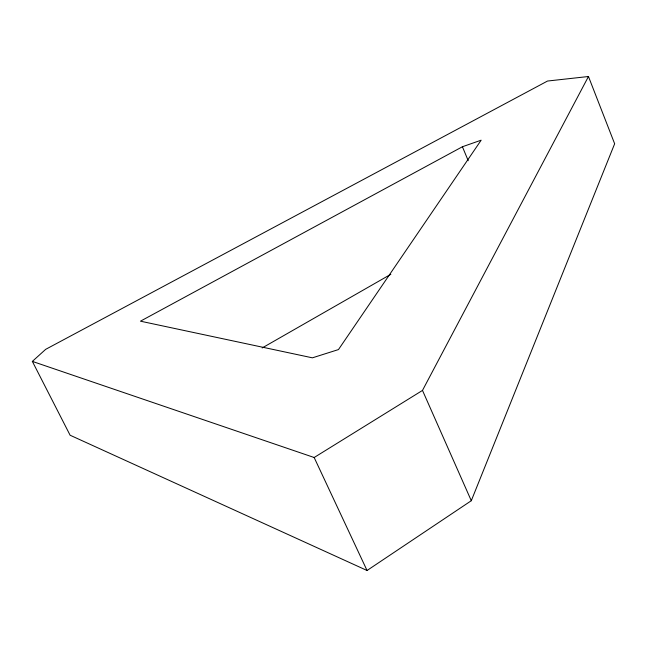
<?xml version="1.0" encoding="UTF-8"?>
<svg xmlns="http://www.w3.org/2000/svg" width="647" height="647" viewBox="0 0 647 647"><rect width="100%" height="100%" fill="white"/><g stroke="black" fill="none" stroke-linecap="round" stroke-linejoin="round"><path stroke-width="0.97" d="M471.291 500.721L614.65 143.763L588.463 76.508L547.524 81.037L45.678 349.34L32.35 361.398L70.102 435.221L367.051 570.492L471.291 500.721L422.491 390.416L588.463 76.508M32.35 361.398L314.167 457.51L422.491 390.416M262.156 347.957L390.845 274.288M462.411 146.748L140.448 321.179L312.404 357.831L338.47 349.574L481.166 140.181L462.411 146.748L468.234 160.723M314.167 457.51L367.051 570.492"/></g></svg>
